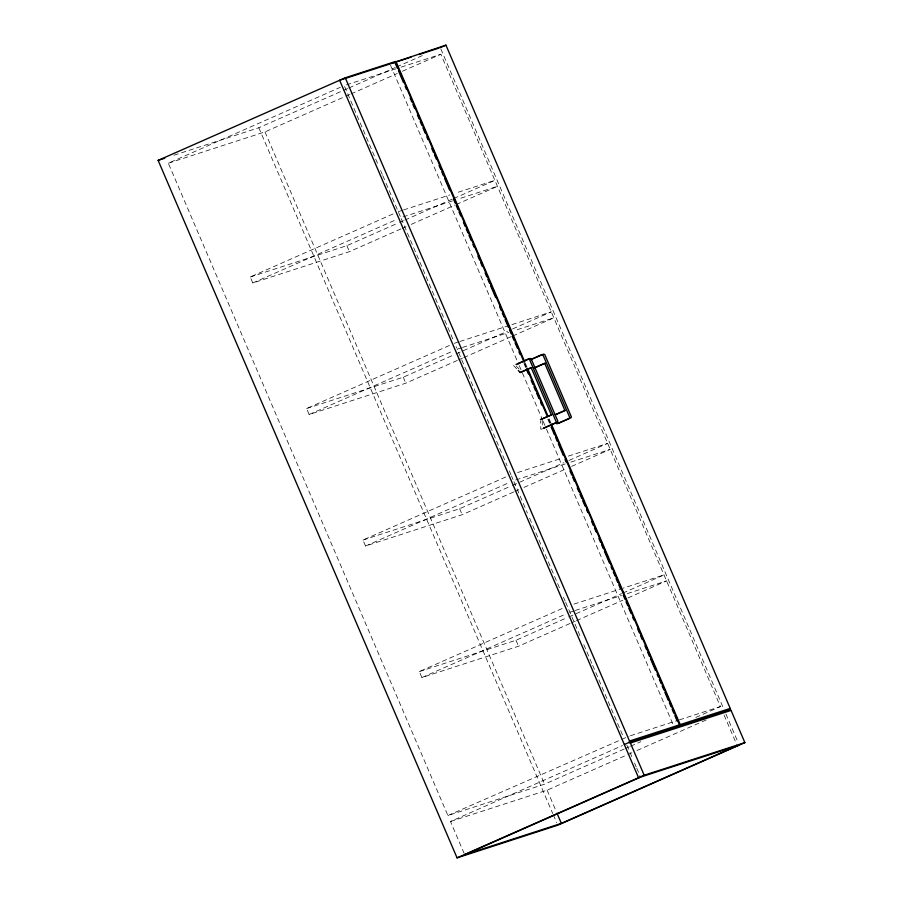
<?xml version="1.0" encoding="UTF-8"?>
<svg xmlns="http://www.w3.org/2000/svg" width="903" height="903" viewBox="0 0 903 903"><rect width="100%" height="100%" fill="white"/><g stroke="black" fill="none" stroke-linecap="round" stroke-linejoin="round"><path stroke-width="0.68" stroke-dasharray="4.51 3.39" d="M624.154 749.061L544.565 784.188L447.911 815.522L168.33 163.217L340.352 87.298M174.019 155.226L258.811 127.752L342.474 90.819M343.761 90.244L347.621 88.539M348.908 87.975L395.254 67.522M396.541 66.957L422.288 55.591M168.33 163.217L264.985 131.894L344.574 96.768M345.86 96.192L349.709 94.499M350.996 93.935L397.207 73.527M402.343 71.269L440.856 54.27L720.436 706.564L694.757 717.896M400.921 228.933L349.438 251.655L252.784 282.978L250.221 277.007L394.374 213.379M252.784 282.978L396.936 219.35M250.221 277.007L346.876 245.672L398.358 222.951M399.645 222.386L403.506 220.682M404.792 220.106L452.414 199.089M453.701 198.525L494.889 180.34L455.168 193.219M402.207 228.357L406.068 226.653M411.215 224.384L454.977 205.071M456.263 204.496L497.451 186.323L457.731 199.191M457.29 360.455L405.808 383.177L309.153 414.5L306.591 408.528L450.744 344.901M309.153 414.5L453.306 350.872M306.591 408.528L403.246 377.194L454.728 354.473M456.015 353.908L507.497 331.187M512.644 328.906L551.259 311.862L510.218 325.17M458.577 359.879L462.438 358.175M463.724 357.611L511.346 336.593M512.633 336.029L553.821 317.845L514.1 330.724M513.66 491.977L462.178 514.699L365.523 546.022L362.961 540.05L507.114 476.423M365.523 546.022L509.676 482.394M362.961 540.05L459.616 508.716L511.098 485.995M512.385 485.43L563.867 462.708M569.014 460.428L607.629 443.384L567.908 456.263M514.947 491.413L518.807 489.708M523.954 487.428L566.429 468.68M571.576 466.411L610.191 449.367L570.47 462.246M570.03 623.499L518.548 646.221L421.893 677.555L419.331 671.572L563.483 607.945M421.893 677.555L566.046 613.927M419.331 671.572L515.985 640.25L567.468 617.517M568.755 616.952L621.524 593.655M622.81 593.09L663.998 574.918L622.957 588.214M571.317 622.935L575.177 621.23M576.464 620.654L622.799 600.202M627.957 597.933L666.561 580.889L626.84 593.768M447.911 815.522L629.075 736.182M464.165 853.437L450.473 821.493L622.483 745.573M625.44 748.497L629.289 746.792M630.576 746.228L640.837 741.702M450.473 821.493L547.128 790.17L626.716 755.043M628.003 754.479L631.852 752.775M636.987 750.506L706.304 719.917M395.841 68.854L344.201 85.593L377.838 164.075M401.135 67.138L440.856 54.27M398.234 211.674L402.207 210.388M403.528 209.959L449.875 194.935M452.437 200.917L400.797 217.646L454.051 341.898M458.577 341.91L454.604 343.196L456.658 347.971M459.898 341.481L508.897 325.599M461.14 347.881L457.166 349.168L476.028 393.177M462.46 347.452L508.807 332.439M542.511 428.79L540.829 429.331L540.468 421.035M517.6 472.574L562.614 457.979M565.176 463.961L513.536 480.689L527.408 513.051M573.969 604.096L621.636 588.643M569.906 612.223L573.879 610.925M575.211 610.496L621.546 595.483M630.396 735.753L678.063 720.301M679.383 719.872L720.436 706.564M516.177 365.986L519.044 368.955M513.547 365.546L517.363 369.508M440.856 48.931L723.687 708.81M725.91 713.991L738.146 742.548M724.093 715.097L736.679 744.478M525.298 363.198L526.968 367.081M549.171 418.902L550.841 422.785M524.632 363.412L526.291 367.295M548.505 419.116L550.164 422.999M523.966 363.582L525.636 367.465M547.828 419.263L549.498 423.146M390.525 65.242L518.717 364.361M519.27 365.647L542.579 420.03M543.132 421.329L545.909 427.808M546.462 429.094L673.006 724.33M380.592 170.498L382.251 174.358M382.793 175.645L385.558 182.079M386.1 183.365L400.289 216.449M478.804 399.645L480.464 403.528M481.028 404.826L507.091 465.655M509.315 470.835L510.974 474.718M511.493 475.915L513.028 479.493M529.632 518.232L560.695 590.709M563.461 597.176L565.131 601.059M565.684 602.357L581.013 638.128M583.789 644.607L592.12 664.044M592.684 665.342L623.781 737.898M626.885 745.156L631.818 756.646M634.549 763.035L636.197 766.861M636.739 768.148L640.024 775.812M346.876 245.672L349.438 251.655M403.246 377.194L405.808 383.177M459.616 508.716L462.178 514.699M515.985 640.25L518.548 646.221M264.985 131.894L544.565 784.188M547.128 790.17L556.44 811.887M258.811 127.752L552.738 813.547M553.302 814.845L556.632 822.622M542.15 420.482L542.387 426.024"/><path stroke-width="1.35" d="M550.728 424.297L679.541 724.838L679.361 726.136L680.207 724.624L730.211 708.415L445.935 45.15L391.134 63.436M731.069 710.401L630.384 743.034L629.019 742.458L729.703 709.826L731.069 710.401L744.873 742.616L557.738 825.218L457.065 857.85L158.127 160.384L345.262 77.782L629.526 741.047L629.019 742.458L624.323 744.524M729.703 709.826L730.211 708.415M524.079 362.114L395.266 61.573L394.656 61.878L397.433 68.357M440.303 47.633L445.935 45.15M516.019 364.451L528.379 359.01L529.598 359.62L556.18 421.825L555.672 422.796L543.301 428.248M517.701 363.909L530.061 358.468L531.156 358.852L557.84 421.159L557.456 422.198L543.753 428.236M530.783 359.529L541.913 354.619L543.008 355.003L569.646 417.197L569.217 418.405L556.846 423.857M531.235 359.518L543.595 354.078L544.757 354.563L571.396 416.893L570.989 417.807L558.539 423.304M518.311 370.49L520.23 372.476L531.178 367.645L551.361 414.827L540.412 419.647L551.823 414.816M531.641 367.634L520.23 372.476M533.763 368.085L544.712 363.266L564.894 410.436L555.164 414.725M535.445 367.544L545.175 363.254M555.627 414.714L565.357 410.425M457.065 857.85L644.189 775.248L744.873 742.616M640.577 777.088L464.706 854.712L561.361 823.389L737.232 745.754M345.262 77.782L395.266 61.573M411.158 57.081L339.63 80.265L638.556 777.743L739.241 745.11M419.105 54.507L438.982 48.062M158.127 160.384L164.752 158.228M629.526 741.047L679.541 724.838M395.932 61.359L524.745 361.9M527.521 368.379L548.065 416.306M551.394 424.083L680.207 724.624M526.844 368.593L547.387 416.52M398.539 70.942L403.539 82.602M405.199 86.485L406.316 89.07M410.199 98.134L411.858 102.016M412.976 104.613L414.635 108.495M417.412 114.974L419.082 118.857M420.188 121.442L421.848 125.325M422.965 127.921L425.178 133.102M426.848 136.985L427.954 139.57M431.837 148.634L433.508 152.517M434.614 155.113L436.284 158.996M439.061 165.463L440.72 169.358M441.827 171.942L443.497 175.825M444.603 178.422L449.604 190.07M453.487 199.134L455.146 203.017M456.263 205.613L457.923 209.496M459.04 212.081L460.699 215.964M463.476 222.443L465.135 226.326M466.253 228.91L467.912 232.805M469.029 235.39L471.242 240.57M472.912 244.453L474.019 247.038M477.901 256.102L479.572 259.996M480.678 262.581L482.349 266.464M485.114 272.943L486.785 276.826M487.891 279.411L489.561 283.305M490.668 285.89L495.668 297.538M499.551 306.602L501.21 310.497M502.328 313.081L503.987 316.964M505.093 319.56L508.423 327.326M509.54 329.911L511.2 333.794M512.317 336.39L513.976 340.273M515.082 342.858L517.306 348.039M518.977 351.922L520.083 354.518M526.742 370.049L528.402 373.944M531.178 380.411L532.849 384.294M533.955 386.89L535.626 390.773M536.732 393.358L538.956 398.539M540.615 402.422L541.721 405.018M551.157 427.029L554.487 434.794M555.605 437.391L557.264 441.274M558.37 443.858L563.37 455.518M565.041 459.401L566.147 461.986M570.03 471.05L571.701 474.933M572.807 477.529L574.466 481.412M577.243 487.891L578.913 491.774M580.019 494.359L581.69 498.242M582.796 500.838L585.02 506.019M586.679 509.902L587.785 512.486M591.679 521.55L593.339 525.433M594.445 528.029L596.115 531.912M598.892 538.38L600.551 542.274M601.669 544.859L603.328 548.742M604.434 551.338L609.435 562.987M611.094 566.87L612.211 569.466M613.318 572.05L614.988 575.933M616.094 578.53L617.754 582.412M618.871 584.997L620.53 588.88M623.307 595.359L624.978 599.242M626.084 601.827L627.743 605.721M628.86 608.306L631.073 613.487M632.743 617.37L633.85 619.955M637.732 629.03L639.403 632.913M640.509 635.498L642.18 639.38M644.956 645.859L646.616 649.742M647.722 652.327L649.392 656.221M650.499 658.806L655.499 670.455M657.158 674.349L658.276 676.934M659.382 679.519L661.041 683.413M662.159 685.998L663.818 689.881M664.935 692.477L668.265 700.243M669.371 702.827L671.031 706.71M672.148 709.306L673.807 713.189M674.925 715.774L677.137 720.955M630.384 743.034L644.189 775.248M556.982 813.163L561.361 823.389"/></g></svg>
